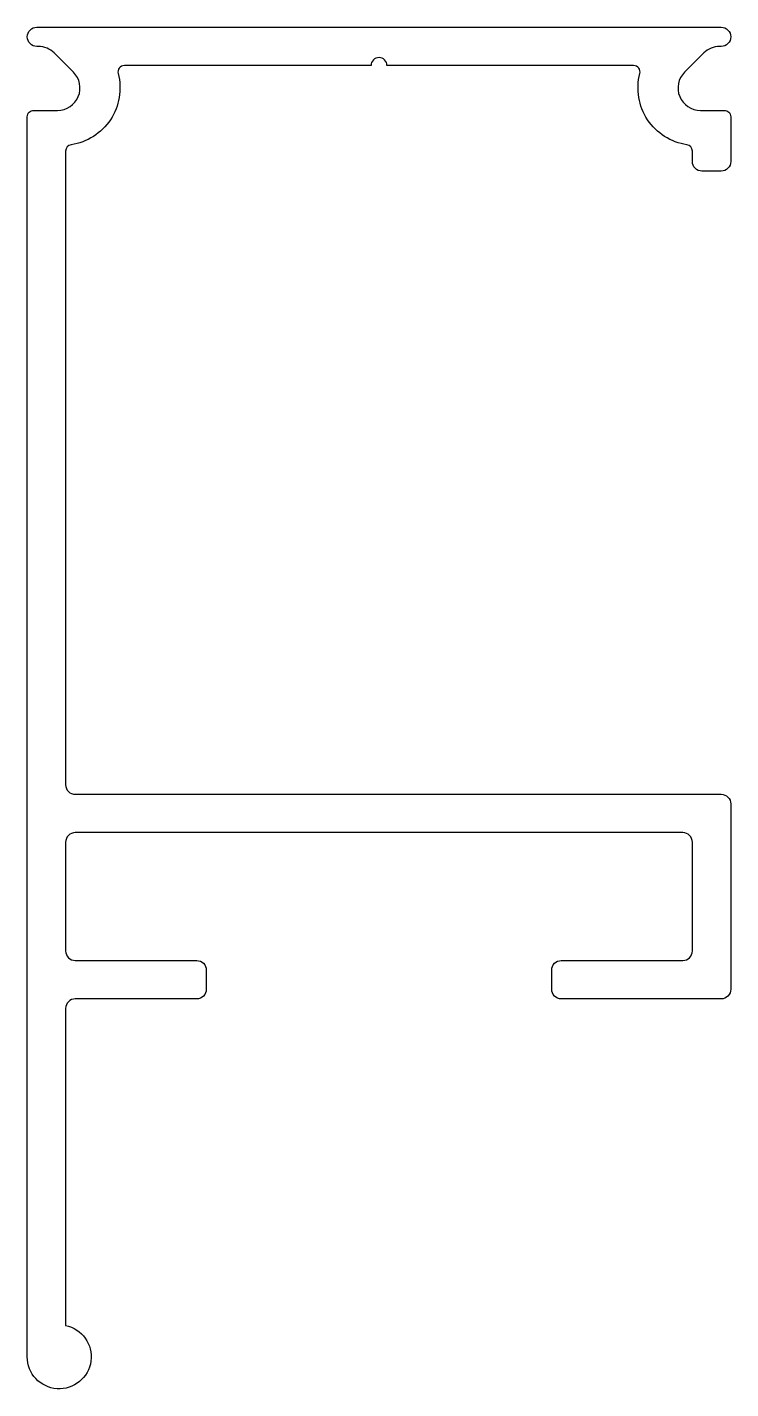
# Model space of a CAD drawing. Extents: x 507.2 to 529.2, y 278.9 to 321.5.
import ezdxf

# ---------------------------------------------------------------- set-up
doc = ezdxf.new("R2010")
doc.units = 0
doc.layers.get('0').update_dxf_attribs({"linetype": 'CONTINUOUS'})

msp = doc.modelspace()

# ---------------------------------------------------------------- linework, layer by layer
at = {"color": 7, "linetype": 'CONTINUOUS'}
msp.add_lwpolyline([(523.592, 291.965, -0.414214), (523.892, 292.265), (527.692, 292.265, 0.414214), (527.992, 292.565), (527.992, 295.965, 0.414214), (527.692, 296.265), (508.692, 296.265, 0.414214), (508.392, 295.965), (508.392, 292.565, 0.414214), (508.692, 292.265), (512.492, 292.265, -0.414214), (512.792, 291.965), (512.792, 291.365, -0.414214), (512.492, 291.065), (508.692, 291.065, 0.414214), (508.392, 290.765), (508.392, 280.845, -2.107491), (507.192, 279.865), (507.192, 318.665, -0.414214), (507.392, 318.865), (508.142, 318.865, 0.668179), (508.637, 320.06), (508.037, 320.66, 0.198912), (507.542, 320.865), (507.492, 320.865, -1), (507.492, 321.465), (528.892, 321.465, -1), (528.892, 320.865), (528.842, 320.865, 0.198912), (528.347, 320.66), (527.747, 320.06, 0.668179), (528.242, 318.865), (528.992, 318.865, -0.414214), (529.192, 318.665), (529.192, 317.265, -0.414214), (528.892, 316.965), (528.292, 316.965, -0.414214), (527.992, 317.265), (527.992, 317.588, 0.37077), (527.822, 317.786, -0.444448), (526.349, 320.015, 0.490314), (526.155, 320.265), (518.442, 320.265, 1), (517.942, 320.265), (510.228, 320.265, 0.490314), (510.035, 320.015, -0.444448), (508.562, 317.786, 0.37077), (508.392, 317.588), (508.392, 297.765, 0.414214), (508.692, 297.465), (528.892, 297.465, -0.414214), (529.192, 297.165), (529.192, 291.365, -0.414214), (528.892, 291.065), (523.892, 291.065, -0.414214), (523.592, 291.365)], format="xyb", close=True, dxfattribs=at)

doc.saveas('drawing.dxf')
